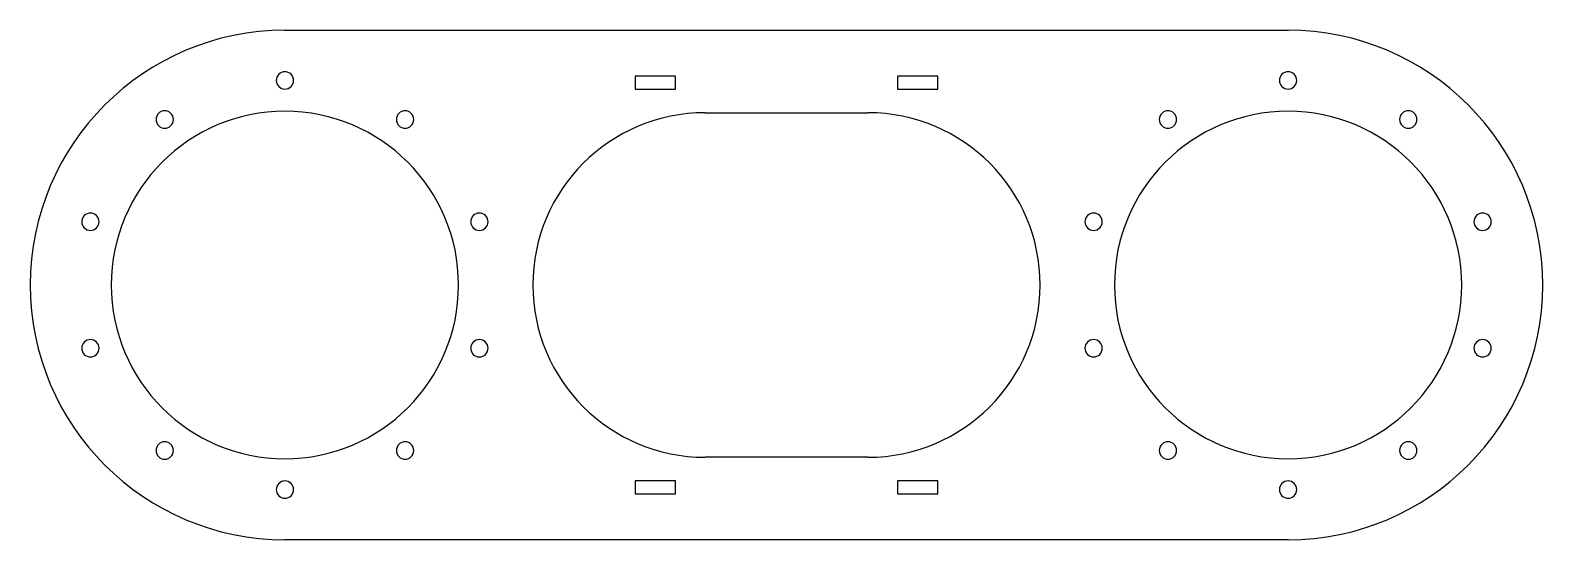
# Model space of a CAD drawing. Header units: millimetres. Extents: x 0 to 392, y 0 to 132.
import ezdxf

# ---------------------------------------------------------------- set-up
doc = ezdxf.new("R2010")
doc.units = ezdxf.units.MM

msp = doc.modelspace()

# ---------------------------------------------------------------- linework, layer by layer
at = {"layer": 'CUT'}
for p, q in [((66, 132), (326, 132)), ((167.2, 120.1), (156.8, 120.1)), ((156.8, 120.1), (156.8, 116.725)), ((167.2, 116.725), (167.2, 120.1)), ((235.2, 120.1), (224.8, 120.1)), ((224.8, 120.1), (224.8, 116.725)), ((235.2, 116.725), (235.2, 120.1)), ((156.8, 116.725), (167.2, 116.725)), ((224.8, 116.725), (235.2, 116.725)), ((174.8875, 110.625), (217.1125, 110.625)), ((217.1125, 21.375), (174.8875, 21.375)), ((167.2, 15.275), (156.8, 15.275)), ((156.8, 15.275), (156.8, 11.9)), ((156.8, 11.9), (167.2, 11.9)), ((167.2, 11.9), (167.2, 15.275)), ((235.2, 15.275), (224.8, 15.275)), ((224.8, 15.275), (224.8, 11.9)), ((224.8, 11.9), (235.2, 11.9)), ((235.2, 11.9), (235.2, 15.275)), ((326, 0), (66, 0))]:
    msp.add_line(p, q, dxfattribs=at)
for centre, radius, start, end in [((66, 66), 66, 90, 270), ((326, 66), 66, 270, 90), ((66, 119), 2.25, 0, 180), ((66, 119), 2.25, 180, 0), ((326, 119), 2.25, 0, 180), ((326, 119), 2.25, 180, 0), ((66, 66), 45, 0, 180), ((34.8474, 108.8779), 2.25, 0, 180), ((97.1526, 108.8779), 2.25, 0, 180), ((174.8875, 66), 44.625, 90, 270), ((217.1125, 66), 44.625, 270, 90), ((326, 66), 45, 0, 180), ((294.8474, 108.8779), 2.25, 0, 180), ((357.1526, 108.8779), 2.25, 0, 180), ((34.8474, 108.8779), 2.25, 180, 0), ((97.1526, 108.8779), 2.25, 180, 0), ((294.8474, 108.8779), 2.25, 180, 0), ((357.1526, 108.8779), 2.25, 180, 0), ((15.594, 82.3779), 2.25, 0, 180), ((15.594, 82.3779), 2.25, 180, 0), ((116.406, 82.3779), 2.25, 0, 180), ((116.406, 82.3779), 2.25, 180, 0), ((275.594, 82.3779), 2.25, 0, 180), ((275.594, 82.3779), 2.25, 180, 0), ((376.406, 82.3779), 2.25, 0, 180), ((376.406, 82.3779), 2.25, 180, 0), ((66, 66), 45, 180, 0), ((326, 66), 45, 180, 0), ((15.594, 49.6221), 2.25, 0, 180), ((116.406, 49.6221), 2.25, 0, 180), ((275.594, 49.6221), 2.25, 0, 180), ((376.406, 49.6221), 2.25, 0, 180), ((15.594, 49.6221), 2.25, 180, 0), ((116.406, 49.6221), 2.25, 180, 0), ((275.594, 49.6221), 2.25, 180, 0), ((376.406, 49.6221), 2.25, 180, 0), ((34.8474, 23.1221), 2.25, 0, 180), ((97.1526, 23.1221), 2.25, 0, 180), ((294.8474, 23.1221), 2.25, 0, 180), ((357.1526, 23.1221), 2.25, 0, 180), ((34.8474, 23.1221), 2.25, 180, 0), ((97.1526, 23.1221), 2.25, 180, 0), ((294.8474, 23.1221), 2.25, 180, 0), ((357.1526, 23.1221), 2.25, 180, 0), ((66, 13), 2.25, 0, 180), ((66, 13), 2.25, 180, 0), ((326, 13), 2.25, 0, 180), ((326, 13), 2.25, 180, 0)]:
    msp.add_arc(centre, radius, start, end, dxfattribs=at)

doc.saveas('drawing.dxf')
